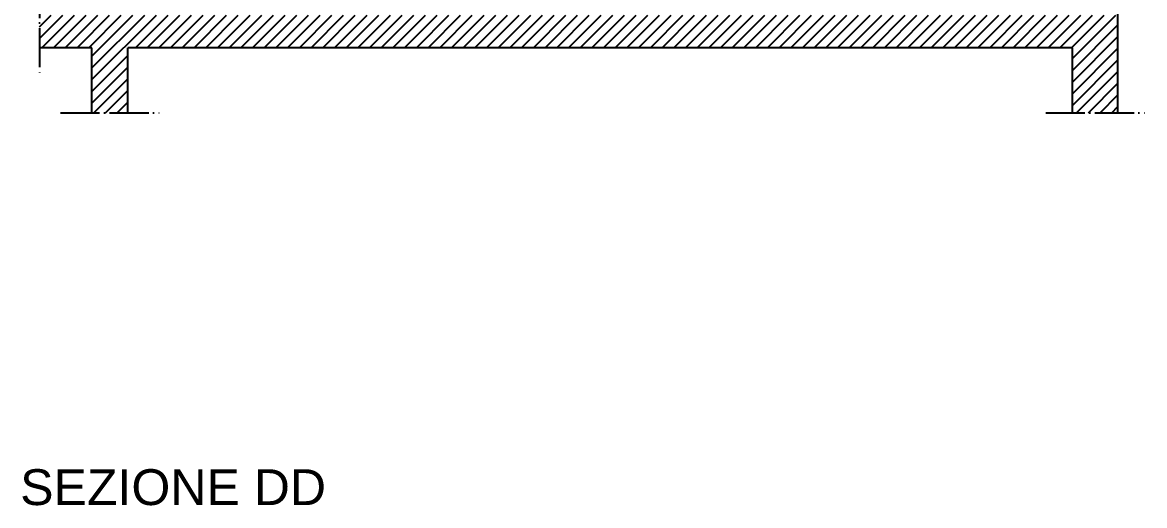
# Model space of a CAD drawing. Header units: millimetres. Extents: x 3258 to 5904, y 891 to 1994.
# Drawn here: x 4098.3 to 4442.7, y 1549.3 to 1697.6 of the extents above; entities that cross this region are included whole.
import ezdxf

# ---------------------------------------------------------------- set-up
doc = ezdxf.new("R2010")
doc.units = ezdxf.units.MM
doc.header["$LTSCALE"] = 0.5
doc.linetypes.add('ACAD_ISO04W100', pattern=[30, 24, -3, 0, -3])
for name, color, linetype in [('22££retini', 13, 'Continuous'), ('22££sez par', 102, 'Continuous'), ('22££tratto punto proseguimento', 3, 'ACAD_ISO04W100')]:
    doc.layers.add(name, color=color, linetype=linetype)
doc.layers.add('AA - pareti sezionate', color=7, linetype='Continuous', lineweight=50)
doc.styles.add('ARIAL', font='arial.ttf')

msp = doc.modelspace()

# ---------------------------------------------------------------- hatches: boundary and pattern name
at = {"layer": '22££retini'}
h = msp.add_hatch(dxfattribs=at)
h.set_pattern_fill('ANSI31', color=256, scale=0.8)
h.set_pattern_definition([(45, (22.3918, -6.8124), (-1.7960512, 1.7960512), [])])
h.paths.add_polyline_path([(4119.58, 1689.87), (4119.58, 1669.87), (4130.58, 1669.87), (4130.58, 1689.87), (4420.58, 1689.87), (4420.58, 1669.87), (4434.58, 1669.87), (4434.58, 1699.87), (4103.47, 1699.87), (4103.47, 1689.87)])

# ---------------------------------------------------------------- linework, layer by layer
at = {"layer": '22££sez par'}
for p, q in [((4434.58, 1669.87), (4434.58, 1934.8)), ((4119.58, 1689.87), (4103.47, 1689.87)), ((4119.58, 1669.87), (4119.58, 1689.87)), ((4130.58, 1669.87), (4130.58, 1689.87)), ((4420.58, 1669.87), (4420.58, 1689.87))]:
    msp.add_line(p, q, dxfattribs=at)
at = {"layer": '22££sez par', "elevation": 0}
msp.add_lwpolyline([(4420.58, 1689.87), (4130.58, 1689.87)], dxfattribs=at)
at = {"layer": '22££tratto punto proseguimento'}
for p, q in [((4103.47, 1710.99), (4103.47, 1681.1)), ((4109.92, 1669.87), (4140.24, 1669.87)), ((4412.42, 1669.87), (4442.74, 1669.87))]:
    msp.add_line(p, q, dxfattribs=at)

# ---------------------------------------------------------------- texts
at = {"layer": 'AA - pareti sezionate', "insert": (4097.55, 1560.43), "char_height": 11, "attachment_point": 1, "style": 'ARIAL'}
msp.add_mtext_dynamic_manual_height_columns('SEZIONE DD', width=173.5939, gutter_width=12.5, heights=[0], dxfattribs=at)

doc.saveas('drawing.dxf')
